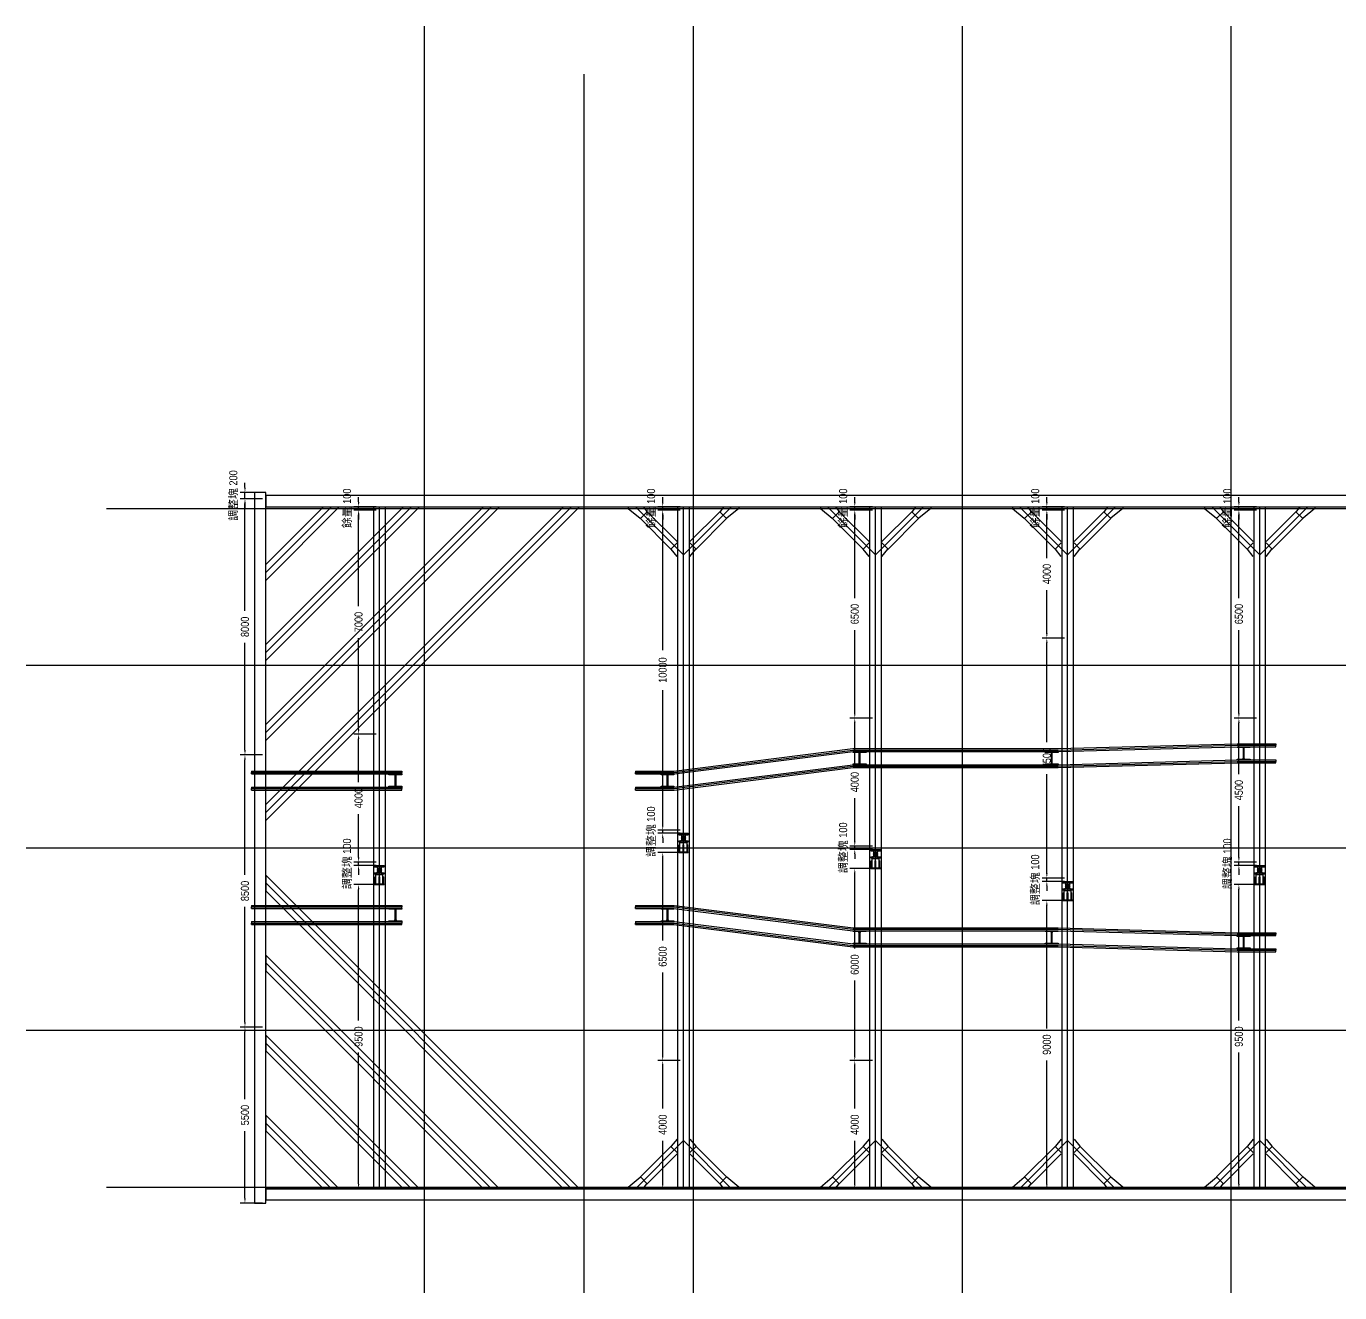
# Model space of a CAD drawing. Header units: millimetres. Extents: x 330756 to 435588, y -728096 to -688536.
# Drawn here: x 330756 to 371788, y -728096 to -688536 of the extents above; entities that cross this region are included whole.
import ezdxf

# ---------------------------------------------------------------- set-up
doc = ezdxf.new("R2010")
doc.units = ezdxf.units.MM
for name, color, linetype in [('!T1 (站體)_角撐', 7, 'Continuous'), ('DIM-軸線U', 7, 'Continuous'), ('DIM-軸線X', 7, 'Continuous'), ('ES-C250x90', 7, 'Continuous'), ('ES-LH350x350', 7, 'Continuous'), ('ES-中間樁NO', 7, 'Continuous'), ('ES-圍令L1H350x350', 7, 'Continuous'), ('ES-大斜撐_支撐350x350', 7, 'Continuous'), ('SD_RESULT_SUPPORT', 7, 'Continuous'), ('SD_RESULT_WALER', 7, 'Continuous')]:
    doc.layers.add(name, color=color, linetype=linetype)
doc.styles.add('OpenSansCondensed-Light', font='OpenSansCondensed-Light.ttf')
doc.dimstyles.new('SUPPORT_SEGMENT', dxfattribs={"dimtxt": 250, "dimasz": 150, "dimexe": 150, "dimexo": 100, "dimgap": 75, "dimtad": 1, "dimdec": 0, "dimcen": 2.5, "dimazin": 3, "dimtfac": 1, "dimtmove": 0, "dimatfit": 3})

# ---------------------------------------------------------------- blocks, each defined once
blk = doc.blocks.new('_CLOSEDFILLED')
at = {"color": 0, "linetype": 'BYBLOCK'}
blk.add_solid([(-1, 0.16), (0, 0), (-1, -0.16)], dxfattribs=at)
blk = doc.blocks.new('*D1')
for p, q in [((341688, -715346), (340988, -715346)), ((341138, -719596), (341138, -715496)), ((341138, -724696), (341138, -720596)), ((341688, -724846), (340988, -724846))]:
    blk.add_line(p, q)
at = {"layer": 'Defpoints'}
for p in [(341788, -715346), (341138, -724846), (341788, -724846)]:
    blk.add_point(p, dxfattribs=at)
at = {"layer": 'SD_RESULT_SUPPORT', "xscale": 150, "yscale": 150}
for p, rotation in [((341138, -715346), 89.99999999984108), ((341138, -724846), -90.00000000015893)]:
    blk.add_blockref('_CLOSEDFILLED', p, dxfattribs=dict(at, rotation=rotation))
at = {"layer": 'SD_RESULT_SUPPORT', "insert": (341138, -720096), "char_height": 250, "attachment_point": 5, "rotation": 90, "style": 'OpenSansCondensed-Light'}
blk.add_mtext('9500', dxfattribs=at)
blk = doc.blocks.new('SUPPORT_JACK')
for p, q in [((25, 150), (0, 150)), ((0, 150), (0, -150)), ((25, 150), (25, -150)), ((25, 135), (245, 135)), ((25, 110), (320, 110)), ((25, 12.5), (245, 12.5)), ((245, 135), (245, 110)), ((245, 12.5), (245, -12.5)), ((310, 110), (310, -110)), ((320, 110), (320, -110)), ((320, 75), (385, 75)), ((325, 75), (325, -75)), ((367.5, 150), (337.5, 150)), ((337.5, 150), (337.5, 75)), ((367.5, 150), (367.5, 75)), ((380, 75), (380, -75)), ((385, 75), (385, -75)), ((385, 55), (395, 55)), ((408, 75), (395, 55)), ((395, 55), (395, -55)), ((421, 55), (408, 75)), ((408, 75), (408, -75)), ((434, 75), (421, 55)), ((421, 55), (421, -55)), ((447, 55), (434, 75)), ((434, 75), (434, -75)), ((460, 75), (447, 55)), ((447, 55), (447, -55)), ((473, 55), (460, 75)), ((460, 75), (460, -75)), ((486, 75), (473, 55)), ((473, 55), (473, -55)), ((499, 55), (486, 75)), ((486, 75), (486, -75)), ((512, 75), (499, 55)), ((499, 55), (499, -55)), ((525, 55), (512, 75)), ((512, 75), (512, -75)), ((525, 55), (575, 55)), ((525, 55), (525, -55)), ((550, 150), (550, 55)), ((575, 150), (550, 150)), ((550, 10), (550, -10)), ((550, 10), (575, 10)), ((575, 150), (575, -150)), ((600, 150), (575, 150)), ((600, 150), (600, -150)), ((0, -150), (25, -150)), ((25, -12.5), (245, -12.5)), ((25, -110), (320, -110)), ((25, -135), (245, -135)), ((245, -110), (245, -135)), ((320, -75), (385, -75)), ((337.5, -75), (337.5, -150)), ((367.5, -150), (337.5, -150)), ((367.5, -75), (367.5, -150)), ((385, -55), (395, -55)), ((395, -55), (408, -75)), ((408, -75), (421, -55)), ((421, -55), (434, -75)), ((434, -75), (447, -55)), ((447, -55), (460, -75)), ((460, -75), (473, -55)), ((473, -55), (486, -75)), ((486, -75), (499, -55)), ((499, -55), (512, -75)), ((512, -75), (525, -55)), ((525, -55), (575, -55)), ((550, -10), (575, -10)), ((550, -55), (550, -150)), ((600, -150), (550, -150))]:
    blk.add_line(p, q)
blk.add_circle((352.5, 0), 10)
blk = doc.blocks.new('*D3')
for p, q in [((341688, -710646), (340988, -710646)), ((341138, -712146), (341138, -710796)), ((341138, -714496), (341138, -713146)), ((341688, -714646), (340988, -714646))]:
    blk.add_line(p, q)
at = {"layer": 'Defpoints'}
for p in [(341788, -710646), (341138, -714646), (341788, -714646)]:
    blk.add_point(p, dxfattribs=at)
at = {"layer": 'SD_RESULT_SUPPORT', "xscale": 150, "yscale": 150}
for p, rotation in [((341138, -710646), 89.99999999984108), ((341138, -714646), -90.00000000015893)]:
    blk.add_blockref('_CLOSEDFILLED', p, dxfattribs=dict(at, rotation=rotation))
at = {"layer": 'SD_RESULT_SUPPORT', "insert": (341138, -712646), "char_height": 250, "attachment_point": 5, "rotation": 90, "style": 'OpenSansCondensed-Light'}
blk.add_mtext('4000', dxfattribs=at)
blk = doc.blocks.new('*D4')
for p, q in [((341688, -703646), (340988, -703646)), ((341138, -706646), (341138, -703796)), ((341138, -710496), (341138, -707646)), ((341688, -710646), (340988, -710646))]:
    blk.add_line(p, q)
at = {"layer": 'Defpoints'}
for p in [(341788, -703646), (341138, -710646), (341788, -710646)]:
    blk.add_point(p, dxfattribs=at)
at = {"layer": 'SD_RESULT_SUPPORT', "xscale": 150, "yscale": 150}
for p, rotation in [((341138, -703646), 89.99999999984108), ((341138, -710646), -90.00000000015893)]:
    blk.add_blockref('_CLOSEDFILLED', p, dxfattribs=dict(at, rotation=rotation))
at = {"layer": 'SD_RESULT_SUPPORT', "insert": (341138, -707146), "char_height": 250, "attachment_point": 5, "rotation": 90, "style": 'OpenSansCondensed-Light'}
blk.add_mtext('7000', dxfattribs=at)
blk = doc.blocks.new('*D36')
for p, q in [((351188, -720846), (350488, -720846)), ((350638, -722346), (350638, -720996)), ((350638, -724696), (350638, -723346)), ((351188, -724846), (350488, -724846))]:
    blk.add_line(p, q)
at = {"layer": 'Defpoints'}
for p in [(351288, -720846), (350638, -724846), (351288, -724846)]:
    blk.add_point(p, dxfattribs=at)
at = {"layer": 'SD_RESULT_SUPPORT', "xscale": 150, "yscale": 150}
for p, rotation in [((350638, -720846), 89.99999999986473), ((350638, -724846), -90.00000000013527)]:
    blk.add_blockref('_CLOSEDFILLED', p, dxfattribs=dict(at, rotation=rotation))
at = {"layer": 'SD_RESULT_SUPPORT', "insert": (350638, -722846), "char_height": 250, "attachment_point": 5, "rotation": 90, "style": 'OpenSansCondensed-Light'}
blk.add_mtext('4000', dxfattribs=at)
blk = doc.blocks.new('*D37')
for p, q in [((351188, -714346), (350488, -714345)), ((350638, -717095), (350638, -714495)), ((350638, -720696), (350638, -718095)), ((351188, -720846), (350488, -720846))]:
    blk.add_line(p, q)
at = {"layer": 'Defpoints'}
for p in [(351288, -714346), (350638, -720846), (351288, -720846)]:
    blk.add_point(p, dxfattribs=at)
at = {"layer": 'SD_RESULT_SUPPORT', "xscale": 150, "yscale": 150}
for p, rotation in [((350638, -714345), 89.99999999986473), ((350638, -720846), -90.00000000013527)]:
    blk.add_blockref('_CLOSEDFILLED', p, dxfattribs=dict(at, rotation=rotation))
at = {"layer": 'SD_RESULT_SUPPORT', "insert": (350638, -717595), "char_height": 250, "attachment_point": 5, "rotation": 90, "style": 'OpenSansCondensed-Light'}
blk.add_mtext('6500', dxfattribs=at)
blk = doc.blocks.new('*D39')
for p, q in [((351188, -703646), (350488, -703646)), ((350638, -708021), (350638, -703796)), ((350638, -713496), (350638, -709271)), ((351188, -713646), (350488, -713646))]:
    blk.add_line(p, q)
at = {"layer": 'Defpoints'}
for p in [(351288, -703646), (350638, -713646), (351288, -713646)]:
    blk.add_point(p, dxfattribs=at)
at = {"layer": 'SD_RESULT_SUPPORT', "xscale": 150, "yscale": 150}
for p, rotation in [((350638, -703646), 89.99999999986473), ((350638, -713646), -90.00000000013527)]:
    blk.add_blockref('_CLOSEDFILLED', p, dxfattribs=dict(at, rotation=rotation))
at = {"layer": 'SD_RESULT_SUPPORT', "insert": (350638, -708646), "char_height": 250, "attachment_point": 5, "rotation": 90, "style": 'OpenSansCondensed-Light'}
blk.add_mtext('10000', dxfattribs=at)
blk = doc.blocks.new('*D41')
for p, q in [((357188, -720846), (356488, -720846)), ((356638, -722346), (356638, -720996)), ((356638, -724696), (356638, -723346)), ((357188, -724846), (356488, -724846))]:
    blk.add_line(p, q)
at = {"layer": 'Defpoints'}
for p in [(357288, -720846), (356638, -724846), (357288, -724846)]:
    blk.add_point(p, dxfattribs=at)
at = {"layer": 'SD_RESULT_SUPPORT', "xscale": 150, "yscale": 150}
for p, rotation in [((356638, -720846), 89.99999999987975), ((356638, -724846), -90.00000000012027)]:
    blk.add_blockref('_CLOSEDFILLED', p, dxfattribs=dict(at, rotation=rotation))
at = {"layer": 'SD_RESULT_SUPPORT', "insert": (356638, -722846), "char_height": 250, "attachment_point": 5, "rotation": 90, "style": 'OpenSansCondensed-Light'}
blk.add_mtext('4000', dxfattribs=at)
blk = doc.blocks.new('*D42')
for p, q in [((357188, -714846), (356488, -714846)), ((356638, -717346), (356638, -714996)), ((356638, -720696), (356638, -718346)), ((357188, -720846), (356488, -720846))]:
    blk.add_line(p, q)
at = {"layer": 'Defpoints'}
for p in [(357288, -714846), (356638, -720846), (357288, -720846)]:
    blk.add_point(p, dxfattribs=at)
at = {"layer": 'SD_RESULT_SUPPORT', "xscale": 150, "yscale": 150}
for p, rotation in [((356638, -714846), 89.99999999987975), ((356638, -720846), -90.00000000012027)]:
    blk.add_blockref('_CLOSEDFILLED', p, dxfattribs=dict(at, rotation=rotation))
at = {"layer": 'SD_RESULT_SUPPORT', "insert": (356638, -717846), "char_height": 250, "attachment_point": 5, "rotation": 90, "style": 'OpenSansCondensed-Light'}
blk.add_mtext('6000', dxfattribs=at)
blk = doc.blocks.new('*D44')
for p, q in [((357188, -710146), (356488, -710146)), ((356638, -711646), (356638, -710296)), ((356638, -713996), (356638, -712646)), ((357188, -714146), (356488, -714146))]:
    blk.add_line(p, q)
at = {"layer": 'Defpoints'}
for p in [(357288, -710146), (356638, -714146), (357288, -714146)]:
    blk.add_point(p, dxfattribs=at)
at = {"layer": 'SD_RESULT_SUPPORT', "xscale": 150, "yscale": 150}
for p, rotation in [((356638, -710146), 89.99999999987975), ((356638, -714146), -90.00000000012027)]:
    blk.add_blockref('_CLOSEDFILLED', p, dxfattribs=dict(at, rotation=rotation))
at = {"layer": 'SD_RESULT_SUPPORT', "insert": (356638, -712146), "char_height": 250, "attachment_point": 5, "rotation": 90, "style": 'OpenSansCondensed-Light'}
blk.add_mtext('4000', dxfattribs=at)
blk = doc.blocks.new('*D45')
for p, q in [((357188, -703646), (356488, -703646)), ((356638, -706396), (356638, -703796)), ((356638, -709996), (356638, -707396)), ((357188, -710146), (356488, -710146))]:
    blk.add_line(p, q)
at = {"layer": 'Defpoints'}
for p in [(357288, -703646), (356638, -710146), (357288, -710146)]:
    blk.add_point(p, dxfattribs=at)
at = {"layer": 'SD_RESULT_SUPPORT', "xscale": 150, "yscale": 150}
for p, rotation in [((356638, -703646), 89.99999999987975), ((356638, -710146), -90.00000000012027)]:
    blk.add_blockref('_CLOSEDFILLED', p, dxfattribs=dict(at, rotation=rotation))
at = {"layer": 'SD_RESULT_SUPPORT', "insert": (356638, -706896), "char_height": 250, "attachment_point": 5, "rotation": 90, "style": 'OpenSansCondensed-Light'}
blk.add_mtext('6500', dxfattribs=at)
blk = doc.blocks.new('*D47')
for p, q in [((363188, -715846), (362488, -715846)), ((362638, -719846), (362638, -715996)), ((362638, -724696), (362638, -720846)), ((363188, -724846), (362488, -724846))]:
    blk.add_line(p, q)
at = {"layer": 'Defpoints'}
for p in [(363288, -715846), (362638, -724846), (363288, -724846)]:
    blk.add_point(p, dxfattribs=at)
at = {"layer": 'SD_RESULT_SUPPORT', "xscale": 150, "yscale": 150}
for p, rotation in [((362638, -715846), 89.99999999989464), ((362638, -724846), -90.0000000001054)]:
    blk.add_blockref('_CLOSEDFILLED', p, dxfattribs=dict(at, rotation=rotation))
at = {"layer": 'SD_RESULT_SUPPORT', "insert": (362638, -720346), "char_height": 250, "attachment_point": 5, "rotation": 90, "style": 'OpenSansCondensed-Light'}
blk.add_mtext('9000', dxfattribs=at)
blk = doc.blocks.new('*D49')
for p, q in [((363188, -707646), (362488, -707646)), ((362638, -710896), (362638, -707796)), ((362638, -714996), (362638, -711896)), ((363188, -715146), (362488, -715146))]:
    blk.add_line(p, q)
at = {"layer": 'Defpoints'}
for p in [(363288, -707646), (362638, -715146), (363288, -715146)]:
    blk.add_point(p, dxfattribs=at)
at = {"layer": 'SD_RESULT_SUPPORT', "xscale": 150, "yscale": 150}
for p, rotation in [((362638, -707646), 89.99999999989464), ((362638, -715146), -90.0000000001054)]:
    blk.add_blockref('_CLOSEDFILLED', p, dxfattribs=dict(at, rotation=rotation))
at = {"layer": 'SD_RESULT_SUPPORT', "insert": (362638, -711396), "char_height": 250, "attachment_point": 5, "rotation": 90, "style": 'OpenSansCondensed-Light'}
blk.add_mtext('7500', dxfattribs=at)
blk = doc.blocks.new('*D50')
for p, q in [((363188, -703646), (362488, -703646)), ((362638, -705146), (362638, -703796)), ((362638, -707496), (362638, -706146)), ((363188, -707646), (362488, -707646))]:
    blk.add_line(p, q)
at = {"layer": 'Defpoints'}
for p in [(363288, -703646), (362638, -707646), (363288, -707646)]:
    blk.add_point(p, dxfattribs=at)
at = {"layer": 'SD_RESULT_SUPPORT', "xscale": 150, "yscale": 150}
for p, rotation in [((362638, -703646), 89.99999999989464), ((362638, -707646), -90.0000000001054)]:
    blk.add_blockref('_CLOSEDFILLED', p, dxfattribs=dict(at, rotation=rotation))
at = {"layer": 'SD_RESULT_SUPPORT', "insert": (362638, -705646), "char_height": 250, "attachment_point": 5, "rotation": 90, "style": 'OpenSansCondensed-Light'}
blk.add_mtext('4000', dxfattribs=at)
blk = doc.blocks.new('*D52')
for p, q in [((369188, -715346), (368488, -715346)), ((368638, -719596), (368638, -715496)), ((368638, -724696), (368638, -720596)), ((369188, -724846), (368488, -724846))]:
    blk.add_line(p, q)
at = {"layer": 'Defpoints'}
for p in [(369288, -715346), (368638, -724846), (369288, -724846)]:
    blk.add_point(p, dxfattribs=at)
at = {"layer": 'SD_RESULT_SUPPORT', "xscale": 150, "yscale": 150}
for p, rotation in [((368638, -715346), 89.99999999990966), ((368638, -724846), -90.00000000009034)]:
    blk.add_blockref('_CLOSEDFILLED', p, dxfattribs=dict(at, rotation=rotation))
at = {"layer": 'SD_RESULT_SUPPORT', "insert": (368638, -720096), "char_height": 250, "attachment_point": 5, "rotation": 90, "style": 'OpenSansCondensed-Light'}
blk.add_mtext('9500', dxfattribs=at)
blk = doc.blocks.new('*D54')
for p, q in [((369188, -710146), (368488, -710146)), ((368638, -711896), (368638, -710296)), ((368638, -714496), (368638, -712896)), ((369188, -714646), (368488, -714646))]:
    blk.add_line(p, q)
at = {"layer": 'Defpoints'}
for p in [(369288, -710146), (368638, -714646), (369288, -714646)]:
    blk.add_point(p, dxfattribs=at)
at = {"layer": 'SD_RESULT_SUPPORT', "xscale": 150, "yscale": 150}
for p, rotation in [((368638, -710146), 89.99999999990966), ((368638, -714646), -90.00000000009034)]:
    blk.add_blockref('_CLOSEDFILLED', p, dxfattribs=dict(at, rotation=rotation))
at = {"layer": 'SD_RESULT_SUPPORT', "insert": (368638, -712396), "char_height": 250, "attachment_point": 5, "rotation": 90, "style": 'OpenSansCondensed-Light'}
blk.add_mtext('4500', dxfattribs=at)
blk = doc.blocks.new('*D55')
for p, q in [((369188, -703646), (368488, -703646)), ((368638, -706396), (368638, -703796)), ((368638, -709996), (368638, -707396)), ((369188, -710146), (368488, -710146))]:
    blk.add_line(p, q)
at = {"layer": 'Defpoints'}
for p in [(369288, -703646), (368638, -710146), (369288, -710146)]:
    blk.add_point(p, dxfattribs=at)
at = {"layer": 'SD_RESULT_SUPPORT', "xscale": 150, "yscale": 150}
for p, rotation in [((368638, -703646), 89.99999999990966), ((368638, -710146), -90.00000000009034)]:
    blk.add_blockref('_CLOSEDFILLED', p, dxfattribs=dict(at, rotation=rotation))
at = {"layer": 'SD_RESULT_SUPPORT', "insert": (368638, -706896), "char_height": 250, "attachment_point": 5, "rotation": 90, "style": 'OpenSansCondensed-Light'}
blk.add_mtext('6500', dxfattribs=at)
blk = doc.blocks.new('*D77')
for p, q in [((338138, -719796), (337438, -719796)), ((337588, -722046), (337588, -719946)), ((337588, -725146), (337588, -723046)), ((338138, -725296), (337438, -725296))]:
    blk.add_line(p, q)
at = {"layer": 'Defpoints'}
for p in [(338238, -719796), (337588, -725296), (338238, -725296)]:
    blk.add_point(p, dxfattribs=at)
at = {"layer": 'SD_RESULT_WALER', "xscale": 150, "yscale": 150}
for p, rotation in [((337588, -719796), 90), ((337588, -725296), -90.00000000000001)]:
    blk.add_blockref('_CLOSEDFILLED', p, dxfattribs=dict(at, rotation=rotation))
at = {"layer": 'SD_RESULT_WALER', "insert": (337588, -722546), "char_height": 250, "attachment_point": 5, "rotation": 90, "style": 'OpenSansCondensed-Light'}
blk.add_mtext('5500', dxfattribs=at)
blk = doc.blocks.new('*D78')
for p, q in [((338138, -711296), (337438, -711296)), ((337588, -715046), (337588, -711446)), ((337588, -719646), (337588, -716046)), ((338138, -719796), (337438, -719796))]:
    blk.add_line(p, q)
at = {"layer": 'Defpoints'}
for p in [(338238, -711296), (337588, -719796), (338238, -719796)]:
    blk.add_point(p, dxfattribs=at)
at = {"layer": 'SD_RESULT_WALER', "xscale": 150, "yscale": 150}
for p, rotation in [((337588, -711296), 90), ((337588, -719796), -90.00000000000001)]:
    blk.add_blockref('_CLOSEDFILLED', p, dxfattribs=dict(at, rotation=rotation))
at = {"layer": 'SD_RESULT_WALER', "insert": (337588, -715546), "char_height": 250, "attachment_point": 5, "rotation": 90, "style": 'OpenSansCondensed-Light'}
blk.add_mtext('8500', dxfattribs=at)
blk = doc.blocks.new('*D79')
for p, q in [((338138, -703296), (337438, -703296)), ((337588, -706796), (337588, -703446)), ((337588, -711146), (337588, -707796)), ((338138, -711296), (337438, -711296))]:
    blk.add_line(p, q)
at = {"layer": 'Defpoints'}
for p in [(338238, -703296), (337588, -711296), (338238, -711296)]:
    blk.add_point(p, dxfattribs=at)
at = {"layer": 'SD_RESULT_WALER', "xscale": 150, "yscale": 150}
for p, rotation in [((337588, -703296), 90), ((337588, -711296), -90.00000000000001)]:
    blk.add_blockref('_CLOSEDFILLED', p, dxfattribs=dict(at, rotation=rotation))
at = {"layer": 'SD_RESULT_WALER', "insert": (337588, -707296), "char_height": 250, "attachment_point": 5, "rotation": 90, "style": 'OpenSansCondensed-Light'}
blk.add_mtext('8000', dxfattribs=at)

msp = doc.modelspace()

# ---------------------------------------------------------------- linework, layer by layer
at = {"layer": '!T1 (站體)_角撐'}
for p, q in [((349563.2, -703557.6), (349563.2, -703545.6)), ((349563.2, -703557.6), (349563.2, -703595.6)), ((349563.2, -703595.6), (349934.7, -703904.1)), ((349788.2, -703545.5), (351288.3, -705045.6)), ((349943.2, -703912.6), (350155.3, -703700.5)), ((350038.2, -703545.6), (350038.2, -703557.6)), ((350038.2, -703557.6), (350146.9, -703692)), ((350146.9, -703692), (350155.3, -703700.5)), ((350155.3, -703700.5), (351088.3, -704633.4)), ((351288.3, -705045.6), (352788.3, -703545.5)), ((352421.2, -703700.5), (351488.3, -704633.4)), ((352429.7, -703692), (352421.2, -703700.5)), ((352421.2, -703700.5), (352633.4, -703912.6)), ((352538.4, -703557.6), (352429.7, -703692)), ((352538.4, -703545.6), (352538.4, -703557.6)), ((353013.4, -703595.6), (352641.9, -703904.1)), ((353013.4, -703557.6), (353013.4, -703545.6)), ((353013.4, -703557.6), (353013.4, -703595.6)), ((355563.2, -703557.6), (355563.2, -703545.6)), ((355563.2, -703557.6), (355563.2, -703595.6)), ((355563.2, -703595.6), (355934.7, -703904.1)), ((355788.2, -703545.5), (357288.3, -705045.6)), ((355943.2, -703912.6), (356155.3, -703700.5)), ((356038.2, -703545.6), (356038.2, -703557.6)), ((356038.2, -703557.6), (356146.9, -703692)), ((356146.9, -703692), (356155.3, -703700.5)), ((356155.3, -703700.5), (357088.3, -704633.4)), ((357288.3, -705045.6), (358788.3, -703545.5)), ((358421.2, -703700.5), (357488.3, -704633.4)), ((358429.7, -703692), (358421.2, -703700.5)), ((358421.2, -703700.5), (358633.4, -703912.6)), ((358538.4, -703557.6), (358429.7, -703692)), ((358538.4, -703545.6), (358538.4, -703557.6)), ((359013.4, -703595.6), (358641.9, -703904.1)), ((359013.4, -703557.6), (359013.4, -703545.6)), ((359013.4, -703557.6), (359013.4, -703595.6)), ((361563.2, -703557.6), (361563.2, -703545.6)), ((361563.2, -703557.6), (361563.2, -703595.6)), ((361563.2, -703595.6), (361934.7, -703904.1)), ((361788.2, -703545.5), (363288.3, -705045.6)), ((361943.2, -703912.6), (362155.3, -703700.5)), ((362038.2, -703545.6), (362038.2, -703557.6)), ((362038.2, -703557.6), (362146.9, -703692)), ((362146.9, -703692), (362155.3, -703700.5)), ((362155.3, -703700.5), (363088.3, -704633.4)), ((363288.3, -705045.6), (364788.3, -703545.5)), ((364421.2, -703700.5), (363488.3, -704633.4)), ((364429.7, -703692), (364421.2, -703700.5)), ((364421.2, -703700.5), (364633.4, -703912.6)), ((364538.4, -703557.6), (364429.7, -703692)), ((364538.4, -703545.6), (364538.4, -703557.6)), ((365013.4, -703595.6), (364641.9, -703904.1)), ((365013.4, -703557.6), (365013.4, -703545.6)), ((365013.4, -703557.6), (365013.4, -703595.6)), ((367563.2, -703557.6), (367563.2, -703545.6)), ((367563.2, -703557.6), (367563.2, -703595.6)), ((367563.2, -703595.6), (367934.7, -703904.1)), ((367788.3, -703545.5), (369288.3, -705045.6)), ((367943.2, -703912.6), (368155.3, -703700.5)), ((368038.2, -703545.6), (368038.2, -703557.6)), ((368038.2, -703557.6), (368146.9, -703692)), ((368146.9, -703692), (368155.3, -703700.5)), ((368155.3, -703700.5), (369088.3, -704633.4)), ((369288.3, -705045.6), (370788.3, -703545.5)), ((370421.2, -703700.5), (369488.3, -704633.4)), ((370429.7, -703692), (370421.2, -703700.5)), ((370421.2, -703700.5), (370633.4, -703912.6)), ((370538.4, -703557.6), (370429.7, -703692)), ((370538.4, -703545.6), (370538.4, -703557.6)), ((371013.4, -703595.6), (370641.9, -703904.1)), ((371013.4, -703557.6), (371013.4, -703545.6)), ((371013.4, -703557.6), (371013.4, -703595.6)), ((349943.2, -703912.6), (349934.7, -703904.1)), ((350896.4, -704865.8), (349943.2, -703912.6)), ((351680.2, -704865.8), (352633.4, -703912.6)), ((352633.4, -703912.6), (352641.9, -703904.1)), ((355943.2, -703912.6), (355934.7, -703904.1)), ((356896.4, -704865.8), (355943.2, -703912.6)), ((357680.2, -704865.8), (358633.4, -703912.6)), ((358633.4, -703912.6), (358641.9, -703904.1)), ((361943.2, -703912.6), (361934.7, -703904.1)), ((362896.4, -704865.8), (361943.2, -703912.6)), ((363680.2, -704865.8), (364633.4, -703912.6)), ((364633.4, -703912.6), (364641.9, -703904.1)), ((367943.2, -703912.6), (367934.7, -703904.1)), ((368896.4, -704865.8), (367943.2, -703912.6)), ((369680.2, -704865.8), (370633.4, -703912.6)), ((370633.4, -703912.6), (370641.9, -703904.1)), ((350896.4, -704865.8), (351088.3, -704673.9)), ((350904.9, -704874.3), (350896.4, -704865.8)), ((351088.3, -705095.1), (350904.9, -704874.3)), ((351680.2, -704865.8), (351488.3, -704673.9)), ((351488.3, -705095.1), (351671.7, -704874.3)), ((351671.7, -704874.3), (351680.2, -704865.8)), ((356896.4, -704865.8), (357088.3, -704673.9)), ((356904.9, -704874.3), (356896.4, -704865.8)), ((357088.3, -705095.1), (356904.9, -704874.3)), ((357680.2, -704865.8), (357488.3, -704673.9)), ((357488.3, -705095.1), (357671.7, -704874.3)), ((357671.7, -704874.3), (357680.2, -704865.8)), ((362896.4, -704865.8), (363088.3, -704673.9)), ((362904.9, -704874.3), (362896.4, -704865.8)), ((363088.3, -705095.1), (362904.9, -704874.3)), ((363680.2, -704865.8), (363488.3, -704673.9)), ((363488.3, -705095.1), (363671.7, -704874.3)), ((363671.7, -704874.3), (363680.2, -704865.8)), ((368896.4, -704865.8), (369088.3, -704673.9)), ((368904.9, -704874.3), (368896.4, -704865.8)), ((369088.3, -705095.1), (368904.9, -704874.3)), ((369680.2, -704865.8), (369488.3, -704673.9)), ((369488.3, -705095.1), (369671.7, -704874.3)), ((369671.7, -704874.3), (369680.2, -704865.8)), ((349788.4, -724845.5), (351288.3, -723345.6)), ((351088.3, -723296), (350904.9, -723516.9)), ((351288.3, -723345.6), (352788.2, -724845.5)), ((351488.3, -723296), (351671.7, -723516.9)), ((355788.4, -724845.5), (357288.3, -723345.6)), ((357088.3, -723296), (356904.9, -723516.9)), ((357288.3, -723345.6), (358788.2, -724845.5)), ((357488.3, -723296), (357671.7, -723516.9)), ((361788.4, -724845.5), (363288.3, -723345.6)), ((363088.3, -723296), (362904.9, -723516.9)), ((363288.3, -723345.6), (364788.2, -724845.5)), ((363488.3, -723296), (363671.7, -723516.9)), ((367788.4, -724845.5), (369288.3, -723345.6)), ((369088.3, -723296), (368904.9, -723516.9)), ((369288.3, -723345.6), (370788.2, -724845.5)), ((369488.3, -723296), (369671.7, -723516.9)), ((350896.4, -723525.3), (349943.2, -724478.5)), ((350155.3, -724690.7), (351088.3, -723757.7)), ((350904.9, -723516.9), (350896.4, -723525.3)), ((350896.4, -723525.3), (351088.3, -723717.2)), ((351680.2, -723525.3), (351488.3, -723717.2)), ((352421.2, -724690.7), (351488.3, -723757.7)), ((351671.7, -723516.9), (351680.2, -723525.3)), ((351680.2, -723525.3), (352633.4, -724478.5)), ((356896.4, -723525.3), (355943.2, -724478.5)), ((356155.3, -724690.7), (357088.3, -723757.7)), ((356904.9, -723516.9), (356896.4, -723525.3)), ((356896.4, -723525.3), (357088.3, -723717.2)), ((357680.2, -723525.3), (357488.3, -723717.2)), ((358421.2, -724690.7), (357488.3, -723757.7)), ((357671.7, -723516.9), (357680.2, -723525.3)), ((357680.2, -723525.3), (358633.4, -724478.5)), ((362896.4, -723525.3), (361943.2, -724478.5)), ((362155.3, -724690.7), (363088.3, -723757.7)), ((362904.9, -723516.9), (362896.4, -723525.3)), ((362896.4, -723525.3), (363088.3, -723717.2)), ((363680.2, -723525.3), (363488.3, -723717.2)), ((364421.2, -724690.7), (363488.3, -723757.7)), ((363671.7, -723516.9), (363680.2, -723525.3)), ((363680.2, -723525.3), (364633.4, -724478.5)), ((368896.4, -723525.3), (367943.2, -724478.5)), ((368155.3, -724690.7), (369088.3, -723757.7)), ((368904.9, -723516.9), (368896.4, -723525.3)), ((368896.4, -723525.3), (369088.3, -723717.2)), ((369680.2, -723525.3), (369488.3, -723717.2)), ((370421.2, -724690.7), (369488.3, -723757.7)), ((369671.7, -723516.9), (369680.2, -723525.3)), ((369680.2, -723525.3), (370633.4, -724478.5)), ((349563.2, -724795.6), (349934.7, -724487)), ((349943.2, -724478.5), (349934.7, -724487)), ((349943.2, -724478.5), (350155.3, -724690.7)), ((352421.2, -724690.7), (352633.4, -724478.5)), ((352633.4, -724478.5), (352641.9, -724487)), ((353013.4, -724795.6), (352641.9, -724487)), ((355563.2, -724795.6), (355934.7, -724487)), ((355943.2, -724478.5), (355934.7, -724487)), ((355943.2, -724478.5), (356155.3, -724690.7)), ((358421.2, -724690.7), (358633.4, -724478.5)), ((358633.4, -724478.5), (358641.9, -724487)), ((359013.4, -724795.6), (358641.9, -724487)), ((361563.2, -724795.6), (361934.7, -724487)), ((361943.2, -724478.5), (361934.7, -724487)), ((361943.2, -724478.5), (362155.3, -724690.7)), ((364421.2, -724690.7), (364633.4, -724478.5)), ((364633.4, -724478.5), (364641.9, -724487)), ((365013.4, -724795.6), (364641.9, -724487)), ((367563.2, -724795.6), (367934.7, -724487)), ((367943.2, -724478.5), (367934.7, -724487)), ((367943.2, -724478.5), (368155.3, -724690.7)), ((370421.2, -724690.7), (370633.4, -724478.5)), ((370633.4, -724478.5), (370641.9, -724487)), ((371013.4, -724795.6), (370641.9, -724487)), ((349563.2, -724833.6), (349563.2, -724795.6)), ((349563.2, -724833.6), (349563.2, -724845.6)), ((350038.2, -724833.6), (350146.9, -724699.1)), ((350038.2, -724845.6), (350038.2, -724833.6)), ((350146.9, -724699.1), (350155.3, -724690.7)), ((352429.7, -724699.1), (352421.2, -724690.7)), ((352538.4, -724833.6), (352429.7, -724699.1)), ((352538.4, -724845.6), (352538.4, -724833.6)), ((353013.4, -724833.6), (353013.4, -724795.6)), ((353013.4, -724833.6), (353013.4, -724845.6)), ((355563.2, -724833.6), (355563.2, -724795.6)), ((355563.2, -724833.6), (355563.2, -724845.6)), ((356038.2, -724833.6), (356146.9, -724699.1)), ((356038.2, -724845.6), (356038.2, -724833.6)), ((356146.9, -724699.1), (356155.3, -724690.7)), ((358429.7, -724699.1), (358421.2, -724690.7)), ((358538.4, -724833.6), (358429.7, -724699.1)), ((358538.4, -724845.6), (358538.4, -724833.6)), ((359013.4, -724833.6), (359013.4, -724795.6)), ((359013.4, -724833.6), (359013.4, -724845.6)), ((361563.2, -724833.6), (361563.2, -724795.6)), ((361563.2, -724833.6), (361563.2, -724845.6)), ((362038.2, -724833.6), (362146.9, -724699.1)), ((362038.2, -724845.6), (362038.2, -724833.6)), ((362146.9, -724699.1), (362155.3, -724690.7)), ((364429.7, -724699.1), (364421.2, -724690.7)), ((364538.4, -724833.6), (364429.7, -724699.1)), ((364538.4, -724845.6), (364538.4, -724833.6)), ((365013.4, -724833.6), (365013.4, -724795.6)), ((365013.4, -724833.6), (365013.4, -724845.6)), ((367563.2, -724833.6), (367563.2, -724795.6)), ((367563.2, -724833.6), (367563.2, -724845.6)), ((368038.2, -724833.6), (368146.9, -724699.1)), ((368038.2, -724845.6), (368038.2, -724833.6)), ((368146.9, -724699.1), (368155.3, -724690.7)), ((370429.7, -724699.1), (370421.2, -724690.7)), ((370538.4, -724833.6), (370429.7, -724699.1)), ((370538.4, -724845.6), (370538.4, -724833.6)), ((371013.4, -724833.6), (371013.4, -724795.6)), ((371013.4, -724833.6), (371013.4, -724845.6))]:
    msp.add_line(p, q, dxfattribs=at)
at = {"layer": 'DIM-軸線U'}
for p, q in [((343188.3, -688535.6), (343188.3, -728095.6)), ((351588.3, -688535.6), (351588.3, -728095.6)), ((359988.3, -688535.6), (359988.3, -728095.6)), ((368388.3, -688535.6), (368388.3, -728095.6)), ((348188.3, -728095.6), (348188.3, -690035.6))]:
    msp.add_line(p, q, dxfattribs=at)
at = {"layer": 'DIM-軸線X'}
for p, q in [((333259.7, -703595.6), (435588.3, -703595.6)), ((330756.2, -708495.6), (435588.3, -708495.6)), ((330756.2, -714195.6), (435588.3, -714195.6)), ((330756.2, -719895.6), (435588.3, -719895.6)), ((333259.7, -724795.6), (435588.3, -724795.6))]:
    msp.add_line(p, q, dxfattribs=at)
at = {"layer": 'ES-C250x90'}
for p, q in [((362990.8, -711098.7), (368584.4, -710948.7)), ((362991.4, -711143.7), (368585.1, -710993.7)), ((362992, -711188.7), (368585.7, -711038.7)), ((368584.4, -710948.7), (369788.3, -710948.7)), ((368585.1, -710993.7), (369788.3, -710993.7)), ((368585.7, -711038.7), (369788.3, -711038.7)), ((369788.3, -710948.7), (369788.3, -710993.7)), ((369788.3, -711038.7), (369788.3, -710993.7)), ((350990.8, -711798.7), (356579.6, -711098.7)), ((350993.6, -711843.7), (356582.4, -711143.7)), ((350996.4, -711888.7), (356585.2, -711188.7)), ((356579.6, -711098.7), (362990.8, -711098.7)), ((356582.4, -711143.7), (362991.4, -711143.7)), ((356585.2, -711188.7), (362992, -711188.7)), ((362990.8, -711602.6), (368584.4, -711452.6)), ((368584.4, -711452.6), (369788.3, -711452.6)), ((369788.3, -711452.6), (369788.3, -711497.6)), ((337788.3, -711798.6), (337788.3, -711843.6)), ((337788.3, -711798.6), (342490.8, -711798.6)), ((337788.3, -711888.6), (337788.3, -711843.6)), ((337788.3, -711843.6), (342490.8, -711843.6)), ((337788.3, -711888.6), (342490.8, -711888.6)), ((342490.8, -711798.6), (342490.8, -711843.6)), ((342490.8, -711888.6), (342490.8, -711843.6)), ((349788.3, -711798.7), (349788.3, -711843.7)), ((349788.3, -711798.7), (350990.8, -711798.7)), ((349788.3, -711888.7), (349788.3, -711843.7)), ((349788.3, -711843.7), (350993.6, -711843.7)), ((349788.3, -711888.7), (350996.4, -711888.7)), ((350990.8, -712302.6), (356579.6, -711602.6)), ((350993.6, -712347.6), (356582.4, -711647.6)), ((350996.4, -712392.6), (356585.2, -711692.6)), ((356579.6, -711602.6), (362990.8, -711602.6)), ((356582.4, -711647.6), (362991.4, -711647.6)), ((356585.2, -711692.6), (362992, -711692.6)), ((362991.4, -711647.6), (368585.1, -711497.6)), ((362992, -711692.6), (368585.7, -711542.6)), ((368585.1, -711497.6), (369788.3, -711497.6)), ((368585.7, -711542.6), (369788.3, -711542.6)), ((369788.3, -711542.6), (369788.3, -711497.6)), ((337788.3, -712302.6), (337788.3, -712347.6)), ((337788.3, -712302.6), (342490.8, -712302.6)), ((342490.8, -712302.6), (342490.8, -712347.6)), ((349788.3, -712302.6), (349788.3, -712347.6)), ((349788.3, -712302.6), (350990.8, -712302.6)), ((337788.3, -712392.6), (337788.3, -712347.6)), ((337788.3, -712347.6), (342490.8, -712347.6)), ((337788.3, -712392.6), (342490.8, -712392.6)), ((342490.8, -712392.6), (342490.8, -712347.6)), ((349788.3, -712392.6), (349788.3, -712347.6)), ((349788.3, -712347.6), (350993.6, -712347.6)), ((349788.3, -712392.6), (350996.4, -712392.6)), ((337788.3, -715998.6), (337788.3, -716043.6)), ((337788.3, -715998.6), (342490.8, -715998.6)), ((342490.8, -715998.6), (342490.8, -716043.6)), ((349788.3, -715998.6), (349788.3, -716043.6)), ((349788.3, -715998.6), (350996.4, -715998.6)), ((350996.4, -715998.6), (356585.2, -716698.6)), ((337788.3, -716088.6), (337788.3, -716043.6)), ((337788.3, -716043.6), (342490.8, -716043.6)), ((337788.3, -716088.6), (342490.8, -716088.6)), ((342490.8, -716088.6), (342490.8, -716043.6)), ((349788.3, -716088.6), (349788.3, -716043.6)), ((349788.3, -716043.6), (350993.6, -716043.6)), ((349788.3, -716088.6), (350990.8, -716088.6)), ((350990.8, -716088.6), (356579.6, -716788.6)), ((350993.6, -716043.6), (356582.4, -716743.6)), ((337788.3, -716502.6), (337788.3, -716547.6)), ((337788.3, -716502.6), (342490.8, -716502.6)), ((337788.3, -716592.6), (337788.3, -716547.6)), ((337788.3, -716547.6), (342490.8, -716547.6)), ((337788.3, -716592.6), (342490.8, -716592.6)), ((342490.8, -716502.6), (342490.8, -716547.6)), ((342490.8, -716592.6), (342490.8, -716547.6)), ((349788.3, -716502.4), (349788.3, -716547.4)), ((349788.3, -716502.4), (350996.4, -716502.4)), ((349788.3, -716592.4), (349788.3, -716547.4)), ((349788.3, -716547.4), (350993.6, -716547.4)), ((349788.3, -716592.4), (350990.8, -716592.4)), ((350990.8, -716592.4), (356579.6, -717292.4)), ((350993.6, -716547.4), (356582.4, -717247.4)), ((350996.4, -716502.4), (356585.2, -717202.4)), ((356579.6, -716788.6), (362990.8, -716788.6)), ((356582.4, -716743.6), (362991.4, -716743.6)), ((356585.2, -716698.6), (362992, -716698.6)), ((362990.8, -716788.6), (368584.4, -716938.6)), ((362991.4, -716743.6), (368585.1, -716893.6)), ((362992, -716698.6), (368585.7, -716848.6)), ((356585.2, -717202.4), (362992, -717202.4)), ((362992, -717202.4), (368585.7, -717352.4)), ((368584.4, -716938.6), (369788.3, -716938.6)), ((368585.1, -716893.6), (369788.3, -716893.6)), ((368585.7, -716848.6), (369788.3, -716848.6)), ((369788.3, -716848.6), (369788.3, -716893.6)), ((369788.3, -716938.6), (369788.3, -716893.6)), ((356579.6, -717292.4), (362990.8, -717292.4)), ((356582.4, -717247.4), (362991.4, -717247.4)), ((362990.8, -717292.4), (368584.4, -717442.4)), ((362991.4, -717247.4), (368585.1, -717397.4)), ((368584.4, -717442.4), (369788.3, -717442.4)), ((368585.1, -717397.4), (369788.3, -717397.4)), ((368585.7, -717352.4), (369788.3, -717352.4)), ((369788.3, -717352.4), (369788.3, -717397.4)), ((369788.3, -717442.4), (369788.3, -717397.4))]:
    msp.add_line(p, q, dxfattribs=at)
at = {"layer": 'ES-LH350x350'}
for p, q in [((341613.3, -724845.6), (341613.3, -703545.6)), ((341613.3, -703545.6), (341963.3, -703545.6)), ((341788.3, -724845.5), (341788.3, -703545.5)), ((341788.3, -724845.6), (341788.3, -703545.6)), ((341963.3, -703545.6), (341963.3, -724845.6)), ((351113.3, -724845.6), (351113.3, -703545.6)), ((351113.3, -703545.6), (351463.3, -703545.6)), ((351288.3, -724845.5), (351288.3, -703545.5)), ((351288.3, -724845.6), (351288.3, -703545.6)), ((351463.3, -703545.6), (351463.3, -724845.6)), ((357113.3, -724845.6), (357113.3, -703545.6)), ((357113.3, -703545.6), (357463.3, -703545.6)), ((357288.3, -724845.5), (357288.3, -703545.5)), ((357288.3, -724845.6), (357288.3, -703545.6)), ((357463.3, -703545.6), (357463.3, -724845.6)), ((363113.3, -724845.6), (363113.3, -703545.6)), ((363113.3, -703545.6), (363463.3, -703545.6)), ((363288.3, -724845.5), (363288.3, -703545.5)), ((363288.3, -724845.6), (363288.3, -703545.6)), ((363463.3, -703545.6), (363463.3, -724845.6)), ((369113.3, -724845.6), (369113.3, -703545.6)), ((369113.3, -703545.6), (369463.3, -703545.6)), ((369288.3, -724845.5), (369288.3, -703545.5)), ((369288.3, -724845.6), (369288.3, -703545.6)), ((369463.3, -703545.6), (369463.3, -724845.6)), ((341963.3, -724845.6), (341613.3, -724845.6)), ((351463.3, -724845.6), (351113.3, -724845.6)), ((357463.3, -724845.6), (357113.3, -724845.6)), ((363463.3, -724845.6), (363113.3, -724845.6)), ((369463.3, -724845.6), (369113.3, -724845.6))]:
    msp.add_line(p, q, dxfattribs=at)
at = {"layer": 'ES-中間樁NO'}
for p, q in [((368585.8, -711066.6), (368585.8, -711038.6)), ((368585.8, -711038.6), (368990.8, -711038.6)), ((368757.3, -711066.6), (368585.8, -711066.6)), ((368779.3, -711088.6), (368757.3, -711066.6)), ((368786.2, -711454.6), (368790.4, -711036.6)), ((368819.3, -711066.6), (368797.3, -711088.6)), ((368990.8, -711066.6), (368819.3, -711066.6)), ((368990.8, -711038.6), (368990.8, -711066.6)), ((356585.8, -711216.6), (356585.8, -711188.6)), ((356585.8, -711188.6), (356990.8, -711188.6)), ((356757.3, -711216.6), (356585.8, -711216.6)), ((356779.3, -711238.6), (356757.3, -711216.6)), ((356779.3, -711552.6), (356779.3, -711238.6)), ((356788.3, -711188.6), (356788.3, -711602.6)), ((356819.3, -711216.6), (356797.3, -711238.6)), ((356797.3, -711238.6), (356797.3, -711552.6)), ((356990.8, -711216.6), (356819.3, -711216.6)), ((356990.8, -711188.6), (356990.8, -711216.6)), ((362585.8, -711216.6), (362585.8, -711188.6)), ((362585.8, -711188.6), (362990.8, -711188.6)), ((362757.3, -711216.6), (362585.8, -711216.6)), ((362779.3, -711238.6), (362757.3, -711216.6)), ((362779.3, -711552.6), (362779.3, -711238.6)), ((362786.3, -711186.7), (362790.3, -711604.5)), ((362819.3, -711216.6), (362797.3, -711238.6)), ((362797.3, -711238.6), (362797.3, -711552.6)), ((362990.8, -711216.6), (362819.3, -711216.6)), ((362990.8, -711188.6), (362990.8, -711216.6)), ((368585.8, -711424.6), (368757.3, -711424.6)), ((368585.8, -711452.6), (368585.8, -711424.6)), ((368990.8, -711452.6), (368585.8, -711452.6)), ((368757.3, -711424.6), (368779.3, -711402.6)), ((368779.3, -711402.6), (368779.3, -711088.6)), ((368797.3, -711088.6), (368797.3, -711402.6)), ((368797.3, -711402.6), (368819.3, -711424.6)), ((368819.3, -711424.6), (368990.8, -711424.6)), ((368990.8, -711424.6), (368990.8, -711452.6)), ((342085.8, -711916.6), (342085.8, -711888.6)), ((342085.8, -711888.6), (342490.8, -711888.6)), ((342286.4, -711886.8), (342290.2, -712304.4)), ((342490.8, -711888.6), (342490.8, -711916.6)), ((350585.8, -711916.6), (350585.8, -711888.6)), ((350585.8, -711888.6), (350990.8, -711888.6)), ((350786.4, -711886.7), (350790.2, -712304.4)), ((350990.8, -711888.6), (350990.8, -711916.6)), ((356585.8, -711574.6), (356757.3, -711574.6)), ((356585.8, -711602.6), (356585.8, -711574.6)), ((356990.8, -711602.6), (356585.8, -711602.6)), ((356757.3, -711574.6), (356779.3, -711552.6)), ((356797.3, -711552.6), (356819.3, -711574.6)), ((356819.3, -711574.6), (356990.8, -711574.6)), ((356990.8, -711574.6), (356990.8, -711602.6)), ((362585.8, -711574.6), (362757.3, -711574.6)), ((362585.8, -711602.6), (362585.8, -711574.6)), ((362990.8, -711602.6), (362585.8, -711602.6)), ((362757.3, -711574.6), (362779.3, -711552.6)), ((362797.3, -711552.6), (362819.3, -711574.6)), ((362819.3, -711574.6), (362990.8, -711574.6)), ((362990.8, -711574.6), (362990.8, -711602.6)), ((342257.3, -711916.6), (342085.8, -711916.6)), ((342085.8, -712274.6), (342257.3, -712274.6)), ((342085.8, -712302.6), (342085.8, -712274.6)), ((342490.8, -712302.6), (342085.8, -712302.6)), ((342279.3, -711938.6), (342257.3, -711916.6)), ((342257.3, -712274.6), (342279.3, -712252.6)), ((342279.3, -712252.6), (342279.3, -711938.6)), ((342319.3, -711916.6), (342297.3, -711938.6)), ((342297.3, -711938.6), (342297.3, -712252.6)), ((342297.3, -712252.6), (342319.3, -712274.6)), ((342490.8, -711916.6), (342319.3, -711916.6)), ((342319.3, -712274.6), (342490.8, -712274.6)), ((342490.8, -712274.6), (342490.8, -712302.6)), ((350757.3, -711916.6), (350585.8, -711916.6)), ((350585.8, -712274.6), (350757.3, -712274.6)), ((350585.8, -712302.6), (350585.8, -712274.6)), ((350990.8, -712302.6), (350585.8, -712302.6)), ((350779.3, -711938.6), (350757.3, -711916.6)), ((350757.3, -712274.6), (350779.3, -712252.6)), ((350779.3, -712252.6), (350779.3, -711938.6)), ((350819.3, -711916.6), (350797.3, -711938.6)), ((350797.3, -711938.6), (350797.3, -712252.6)), ((350797.3, -712252.6), (350819.3, -712274.6)), ((350990.8, -711916.6), (350819.3, -711916.6)), ((350819.3, -712274.6), (350990.8, -712274.6)), ((350990.8, -712274.6), (350990.8, -712302.6)), ((342085.8, -716116.6), (342085.8, -716088.6)), ((342085.8, -716088.6), (342490.8, -716088.6)), ((342257.3, -716116.6), (342085.8, -716116.6)), ((342279.3, -716138.6), (342257.3, -716116.6)), ((342279.3, -716452.6), (342279.3, -716138.6)), ((342285.3, -716505.4), (342291.2, -716085.8)), ((342319.3, -716116.6), (342297.3, -716138.6)), ((342297.3, -716138.6), (342297.3, -716452.6)), ((342490.8, -716116.6), (342319.3, -716116.6)), ((342490.8, -716088.6), (342490.8, -716116.6)), ((350585.8, -716116.6), (350585.8, -716088.6)), ((350585.8, -716088.6), (350990.8, -716088.6)), ((350757.3, -716116.6), (350585.8, -716116.6)), ((350779.3, -716138.6), (350757.3, -716116.6)), ((350779.3, -716452.6), (350779.3, -716138.6)), ((350787.3, -716503.5), (350789.3, -716087.6)), ((350819.3, -716116.6), (350797.3, -716138.6)), ((350797.3, -716138.6), (350797.3, -716452.6)), ((350990.8, -716116.6), (350819.3, -716116.6)), ((350990.8, -716088.6), (350990.8, -716116.6)), ((342085.8, -716474.6), (342257.3, -716474.6)), ((342085.8, -716502.6), (342085.8, -716474.6)), ((342490.8, -716502.6), (342085.8, -716502.6)), ((342257.3, -716474.6), (342279.3, -716452.6)), ((342297.3, -716452.6), (342319.3, -716474.6)), ((342319.3, -716474.6), (342490.8, -716474.6)), ((342490.8, -716474.6), (342490.8, -716502.6)), ((350585.8, -716474.6), (350757.3, -716474.6)), ((350585.8, -716502.6), (350585.8, -716474.6)), ((350990.8, -716502.6), (350585.8, -716502.6)), ((350757.3, -716474.6), (350779.3, -716452.6)), ((350797.3, -716452.6), (350819.3, -716474.6)), ((350819.3, -716474.6), (350990.8, -716474.6)), ((350990.8, -716474.6), (350990.8, -716502.6)), ((356585.8, -716816.6), (356585.8, -716788.6)), ((356585.8, -716788.6), (356990.8, -716788.6)), ((356757.3, -716816.6), (356585.8, -716816.6)), ((356779.3, -716838.6), (356757.3, -716816.6)), ((356785.2, -717205.5), (356791.4, -716785.6)), ((356819.3, -716816.6), (356797.3, -716838.6)), ((356990.8, -716816.6), (356819.3, -716816.6)), ((356990.8, -716788.6), (356990.8, -716816.6)), ((362585.8, -716816.6), (362585.8, -716788.6)), ((362585.8, -716788.6), (362990.8, -716788.6)), ((362757.3, -716816.6), (362585.8, -716816.6)), ((362779.3, -716838.6), (362757.3, -716816.6)), ((362787.3, -717203.6), (362789.3, -716787.6)), ((362819.3, -716816.6), (362797.3, -716838.6)), ((362990.8, -716816.6), (362819.3, -716816.6)), ((362990.8, -716788.6), (362990.8, -716816.6)), ((356585.8, -717174.6), (356757.3, -717174.6)), ((356585.8, -717202.6), (356585.8, -717174.6)), ((356990.8, -717202.6), (356585.8, -717202.6)), ((356757.3, -717174.6), (356779.3, -717152.6)), ((356779.3, -717152.6), (356779.3, -716838.6)), ((356797.3, -716838.6), (356797.3, -717152.6)), ((356797.3, -717152.6), (356819.3, -717174.6)), ((356819.3, -717174.6), (356990.8, -717174.6)), ((356990.8, -717174.6), (356990.8, -717202.6)), ((362585.8, -717174.6), (362757.3, -717174.6)), ((362585.8, -717202.6), (362585.8, -717174.6)), ((362990.8, -717202.6), (362585.8, -717202.6)), ((362757.3, -717174.6), (362779.3, -717152.6)), ((362779.3, -717152.6), (362779.3, -716838.6)), ((362797.3, -716838.6), (362797.3, -717152.6)), ((362797.3, -717152.6), (362819.3, -717174.6)), ((362819.3, -717174.6), (362990.8, -717174.6)), ((362990.8, -717174.6), (362990.8, -717202.6)), ((368585.8, -716966.6), (368585.8, -716938.6)), ((368585.8, -716938.6), (368990.8, -716938.6)), ((368757.3, -716966.6), (368585.8, -716966.6)), ((368779.3, -716988.6), (368757.3, -716966.6)), ((368779.3, -717302.6), (368779.3, -716988.6)), ((368788.3, -716938.6), (368788.3, -717352.6)), ((368819.3, -716966.6), (368797.3, -716988.6)), ((368797.3, -716988.6), (368797.3, -717302.6)), ((368990.8, -716966.6), (368819.3, -716966.6)), ((368990.8, -716938.6), (368990.8, -716966.6)), ((368585.8, -717324.6), (368757.3, -717324.6)), ((368585.8, -717352.6), (368585.8, -717324.6)), ((368990.8, -717352.6), (368585.8, -717352.6)), ((368757.3, -717324.6), (368779.3, -717302.6)), ((368797.3, -717302.6), (368819.3, -717324.6)), ((368819.3, -717324.6), (368990.8, -717324.6)), ((368990.8, -717324.6), (368990.8, -717352.6))]:
    msp.add_line(p, q, dxfattribs=at)
at = {"layer": 'ES-圍令L1H350x350'}
for p, q in [((338238.3, -703095.6), (337888.3, -703095.6)), ((337888.3, -703095.6), (337888.3, -725295.6)), ((338238.3, -703545.6), (338238.3, -703095.6)), ((338238.3, -725295.6), (338238.3, -703095.6)), ((338238.3, -703195.5), (338238.3, -703545.5)), ((349335.8, -703195.6), (338238.3, -703195.5)), ((433838.4, -703195.6), (349335.8, -703195.6)), ((338238.3, -703545.5), (433838.4, -703545.6)), ((338238.3, -725295.6), (338238.3, -703545.6)), ((338238.3, -724845.5), (338238.3, -725195.5)), ((349335.8, -724845.6), (338238.3, -724845.5)), ((338238.3, -724845.5), (433838.4, -724845.5)), ((433838.4, -724845.5), (349335.8, -724845.6)), ((337888.3, -725295.6), (338238.3, -725295.6)), ((338238.3, -725195.5), (433838.4, -725195.5))]:
    msp.add_line(p, q, dxfattribs=at)
at = {"layer": 'ES-大斜撐_支撐350x350'}
for p, q in [((338238.3, -705595.6), (340288.4, -703545.5)), ((338238.3, -708095.6), (342788.3, -703545.5)), ((338238.3, -710595.6), (345288.3, -703545.5)), ((338238.3, -713095.6), (347788.2, -703545.5)), ((338238.3, -708095.6), (342788.3, -703545.6)), ((338238.3, -710595.6), (345288.3, -703545.6)), ((347788.2, -703545.6), (338238.3, -713095.6)), ((338238.3, -705348.1), (340040.9, -703545.6)), ((340535.9, -703545.6), (338238.3, -705843.1)), ((338238.3, -707848.1), (342540.8, -703545.6)), ((343035.8, -703545.6), (338238.3, -708343.1)), ((338238.3, -710348.1), (345040.8, -703545.6)), ((345535.7, -703545.6), (338238.3, -710843.1)), ((338238.3, -712848.1), (347540.7, -703545.6)), ((348035.9, -703545.6), (338238.3, -713343.1)), ((338238.3, -705595.6), (340288.4, -703545.7)), ((340040.9, -703545.6), (340535.9, -703545.6)), ((342540.8, -703545.6), (343035.8, -703545.6)), ((345040.8, -703545.6), (345535.7, -703545.6)), ((347540.7, -703545.6), (348035.9, -703545.6)), ((338238.3, -705843.1), (338238.3, -705348.1)), ((338238.3, -708343.1), (338238.3, -707848.1)), ((338238.3, -710843.1), (338238.3, -710348.1)), ((338238.3, -713343.1), (338238.3, -712848.1)), ((338238.3, -715048.1), (338238.3, -715543.1)), ((348035.9, -724845.6), (338238.3, -715048.1)), ((347788.2, -724845.5), (338238.3, -715295.6)), ((338238.3, -715543.1), (347540.7, -724845.5)), ((338238.3, -717548.1), (338238.3, -718043.1)), ((345535.7, -724845.5), (338238.3, -717548.1)), ((338238.3, -717795.6), (345288.3, -724845.5)), ((338238.3, -718043.1), (345040.8, -724845.5)), ((338238.3, -720048.1), (338238.3, -720543.1)), ((343035.8, -724845.5), (338238.3, -720048.1)), ((338238.3, -720295.6), (342788.3, -724845.5)), ((338238.3, -720543.1), (342540.8, -724845.5)), ((338238.3, -722548.1), (338238.3, -723043.1)), ((340535.9, -724845.5), (338238.3, -722548.1)), ((338238.3, -722795.6), (340288.4, -724845.4)), ((338238.3, -722795.6), (340288.4, -724845.5)), ((338238.3, -723043.1), (340040.9, -724845.5)), ((340040.9, -724845.5), (340535.9, -724845.5)), ((342540.8, -724845.5), (343035.8, -724845.5)), ((345040.8, -724845.5), (345535.7, -724845.5)), ((347540.7, -724845.5), (348035.9, -724845.6))]:
    msp.add_line(p, q, dxfattribs=at)

# ---------------------------------------------------------------- block references
at = {"layer": 'SD_RESULT_SUPPORT'}
for p, rotation in [((351288.3, -714345.5), 89.99999999986473), ((357288.3, -714845.5), 89.99999999987975), ((341788.3, -715345.5), 89.99999999984108), ((369288.3, -715345.5), 89.99999999990966), ((363288.3, -715845.5), 89.99999999989464)]:
    msp.add_blockref('SUPPORT_JACK', p, dxfattribs=dict(at, rotation=rotation))

# ---------------------------------------------------------------- dimensions: what is measured, and where the dimension line sits
for base, p1, p2, text in [((341138.3, -703645.5), (341788.3, -703645.5), (341788.3, -703545.5), '餘量 <>'), ((350638.3, -703645.5), (351288.3, -703645.5), (351288.3, -703545.5), '餘量 <>'), ((356638.3, -703645.5), (357288.3, -703645.5), (357288.3, -703545.5), '餘量 <>'), ((362638.3, -703645.5), (363288.3, -703645.5), (363288.3, -703545.5), '餘量 <>'), ((368638.3, -703645.5), (369288.3, -703645.5), (369288.3, -703545.5), '餘量 <>'), ((350638.3, -713745.5), (351288.3, -713745.5), (351288.3, -713645.5), '調整塊 <>'), ((356638.3, -714245.5), (357288.3, -714245.5), (357288.3, -714145.5), '調整塊 <>'), ((341138.3, -714745.5), (341788.3, -714745.5), (341788.3, -714645.5), '調整塊 <>'), ((368638.3, -714745.5), (369288.3, -714745.5), (369288.3, -714645.5), '調整塊 <>'), ((362638.3, -715245.5), (363288.3, -715245.5), (363288.3, -715145.5), '調整塊 <>')]:
    msp.add_linear_dim(base=base, p1=p1, p2=p2, angle=90, text=text, dimstyle='SUPPORT_SEGMENT', dxfattribs=at).render()
for base, p1, p2, picture, middle in [((341138.3, -710645.5), (341788.3, -710645.5), (341788.3, -703645.5), '*D4', (341138.3, -707145.5)), ((350638.3, -713645.5), (351288.3, -713645.5), (351288.3, -703645.5), '*D39', (350638.3, -708645.5)), ((356638.3, -710145.5), (357288.3, -710145.5), (357288.3, -703645.5), '*D45', (356638.3, -706895.5)), ((362638.3, -707645.5), (363288.3, -707645.5), (363288.3, -703645.5), '*D50', (362638.3, -705645.5)), ((368638.3, -710145.5), (369288.3, -710145.5), (369288.3, -703645.5), '*D55', (368638.3, -706895.5)), ((362638.3, -715145.5), (363288.3, -715145.5), (363288.3, -707645.5), '*D49', (362638.3, -711395.5)), ((356638.3, -714145.5), (357288.3, -714145.5), (357288.3, -710145.5), '*D44', (356638.3, -712145.5)), ((368638.3, -714645.5), (369288.3, -714645.5), (369288.3, -710145.5), '*D54', (368638.3, -712395.5)), ((341138.3, -714645.5), (341788.3, -714645.5), (341788.3, -710645.5), '*D3', (341138.3, -712645.5)), ((350638.3, -720845.5), (351288.3, -720845.5), (351288.3, -714345.5), '*D37', (350638.3, -717595.5)), ((356638.3, -720845.5), (357288.3, -720845.5), (357288.3, -714845.5), '*D42', (356638.3, -717845.5)), ((341138.3, -724845.5), (341788.3, -724845.5), (341788.3, -715345.5), '*D1', (341138.3, -720095.5)), ((368638.3, -724845.5), (369288.3, -724845.5), (369288.3, -715345.5), '*D52', (368638.3, -720095.5)), ((362638.3, -724845.5), (363288.3, -724845.5), (363288.3, -715845.5), '*D47', (362638.3, -720345.5)), ((350638.3, -724845.5), (351288.3, -724845.5), (351288.3, -720845.5), '*D36', (350638.3, -722845.5)), ((356638.3, -724845.5), (357288.3, -724845.5), (357288.3, -720845.5), '*D41', (356638.3, -722845.5))]:
    dim = msp.add_linear_dim(base=base, p1=p1, p2=p2, angle=90, dimstyle='SUPPORT_SEGMENT', dxfattribs=at)
    dim.commit()
    dim.dimension.update_dxf_attribs({"geometry": picture, "text_midpoint": middle})
at = {"layer": 'SD_RESULT_WALER'}
msp.add_linear_dim(base=(337588.3, -703295.6), p1=(338238.3, -703295.6), p2=(338238.3, -703095.6), angle=90, text='調整塊 <>', dimstyle='SUPPORT_SEGMENT', dxfattribs=at).render()
for base, p1, p2, picture, middle in [((337588.3, -711295.6), (338238.3, -711295.6), (338238.3, -703295.6), '*D79', (337588.3, -707295.6)), ((337588.3, -719795.6), (338238.3, -719795.6), (338238.3, -711295.6), '*D78', (337588.3, -715545.6)), ((337588.3, -725295.6), (338238.3, -725295.6), (338238.3, -719795.6), '*D77', (337588.3, -722545.6))]:
    dim = msp.add_linear_dim(base=base, p1=p1, p2=p2, angle=90, dimstyle='SUPPORT_SEGMENT', dxfattribs=at)
    dim.commit()
    dim.dimension.update_dxf_attribs({"geometry": picture, "text_midpoint": middle})

doc.saveas('drawing.dxf')
